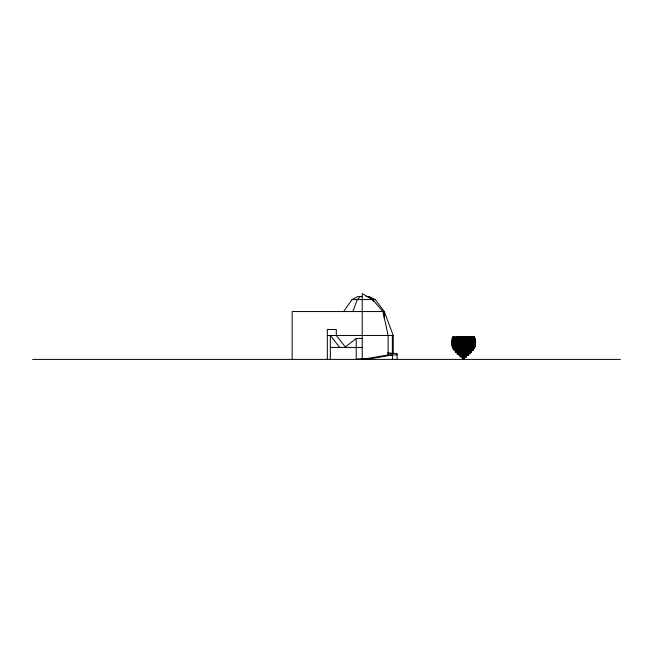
<?xml version="1.0" encoding="UTF-8"?>
<svg xmlns="http://www.w3.org/2000/svg" width="653" height="653" viewBox="0 0 653 653"><rect width="100%" height="100%" fill="white"/><g stroke="black" fill="none" stroke-linecap="round" stroke-linejoin="round"><path stroke-width="0.98" d="M352.849 311.546L357.338 299.58L360.325 296.584M343.641 311.546L352.073 299.58L357.697 296.584L362.382 296.584M344.727 347.437L356.236 338.466L362.219 338.466M388.127 354.93L362.219 359.403L362.219 293.597L372.577 299.58L382.944 311.546L388.127 335.471L388.127 354.93L397.097 354.93M366.708 359.403L392.608 354.93L392.608 359.403M366.072 296.584L369.304 296.584L375.287 299.58L384.258 311.546L393.228 335.471L393.228 353.42M352.073 299.58L375.287 299.58M327.341 335.471L393.228 335.471M475.009 339.715L452.219 340.082L475.009 340.082L474.919 338.842M451.754 341.454L475.474 341.454M451.647 342.327L475.58 342.327M451.647 343.2L475.58 343.2M451.754 344.947L475.474 344.947M475.009 346.694L452.219 347.061L475.009 347.061L474.919 345.821M463.295 346.874L463.891 346.874M330.336 347.437L362.219 347.437M388.127 353.42L397.097 353.42L397.097 359.403M462.806 353.861L463.238 353.861M462.732 355.599L463.206 355.599M462.691 357.346L463.181 357.346M362.513 359.093L364.023 359.093M462.675 359.093L464.422 359.093M32.65 359.403L620.35 359.403M387.629 352.849L392.608 353.42M367.9 296.584L372.488 299.58L373.467 301.286M345.682 347.437L336.311 335.471L336.311 329.487L327.341 329.487L327.341 359.403M339.699 347.437L330.336 335.471L330.336 359.403M475.425 340.58L475.474 341.829L451.754 341.829L451.794 340.213M475.425 344.074L475.474 345.323L451.754 345.323L451.86 343.698M475.368 340.58L475.319 341.829M475.368 344.074L475.319 345.323M474.796 338.842L474.707 340.082M474.796 345.821L474.707 347.061M474.07 337.095L474.07 337.968M474.07 347.559L474.07 348.433M473.882 337.095L473.882 337.968M473.882 347.559L473.882 348.433M472.903 349.306L472.903 350.179M472.658 349.306L472.658 350.179M471.45 351.053L471.45 351.926M471.164 351.053L471.164 351.926M469.76 352.8L469.76 353.673M469.434 352.8L469.434 353.673M467.883 354.546L467.883 355.412M467.532 354.546L467.532 355.412M465.875 356.285L465.875 357.158M465.507 356.285L465.507 357.158M463.801 357.656L463.801 358.905M463.614 336.719L463.614 339.715M463.614 341.454L463.614 344.947M463.614 346.694L463.614 354.171M463.614 357.656L463.614 359.403M463.426 357.656L463.426 358.905M461.72 356.285L461.72 357.158M461.353 356.285L461.353 357.158M459.345 354.171L459.345 355.412M457.794 352.424L457.794 353.673M457.467 352.424L457.467 353.673M456.063 351.053L456.063 351.926M455.778 351.053L455.778 351.926M454.57 348.931L454.57 350.179M454.325 348.931L454.325 350.179M453.345 336.719L453.345 337.968M453.345 347.192L453.345 348.433M453.158 336.719L453.158 337.968M453.158 347.192L453.158 348.433M452.431 338.466L452.521 340.082M452.431 345.821L452.521 347.061M452.309 338.466L452.309 339.715M452.309 345.821L452.309 346.694M392.355 335.471L392.355 353.673M384.258 318.525L384.258 311.546L292.169 311.546L292.169 359.403M363.321 358.905L363.321 359.403M356.236 338.466L356.236 359.403M474.502 336.719L452.725 337.095L474.502 336.719M474.192 337.968L453.035 338.344L474.192 337.968M475.221 338.466L452.007 338.842L475.221 338.466M475.58 340.213L451.647 340.58L475.58 340.213M475.58 341.952L451.647 341.952L451.647 343.576L475.58 343.576L475.58 341.952M475.58 343.698L451.647 344.074L475.58 343.698M475.221 345.445L452.007 345.821L475.221 345.445M474.502 347.192L452.725 347.559L474.502 347.192M474.192 348.433L453.035 348.808L474.192 348.433M473.458 348.931L453.77 349.306L473.458 348.931M473.058 350.179L454.17 350.555L473.058 350.179M472.119 350.677L455.108 351.053L472.119 350.677M471.637 351.926L455.59 352.302L471.637 351.926M470.511 352.424L456.716 352.8L470.511 352.424M469.972 353.673L457.255 354.04L469.972 353.673M468.699 354.171L458.528 354.546L468.699 354.171M468.119 355.412L459.108 355.787L468.119 355.412M466.732 355.909L460.496 356.285L466.732 355.909M466.12 357.158L461.108 357.534L466.12 357.158M464.675 357.656L462.553 358.032L464.675 357.656M369.68 358.905L356.962 359.281L369.68 358.905M464.046 358.905L463.181 359.281L464.046 358.905"/></g></svg>
